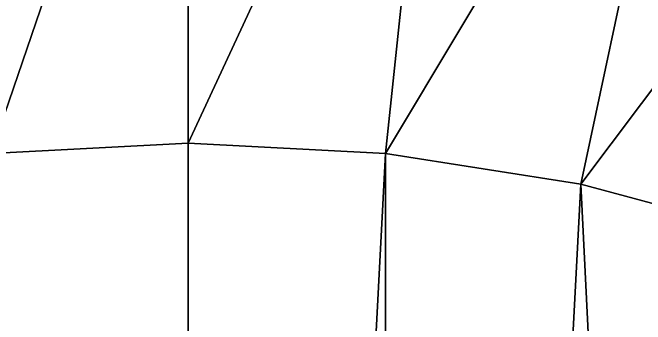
# Model space of a CAD drawing. Extents: x -48.5 to 48.5, y -27 to 68.5.
# Drawn here: x -3.25 to 8.47, y 51.64 to 57.42 of the extents above; entities that cross this region are included whole.
import ezdxf

# ---------------------------------------------------------------- set-up
doc = ezdxf.new("R2010")
doc.units = 0
doc.header["$MEASUREMENT"] = 0
doc.layers.add('STL2DXF', color=7, linetype='Continuous')

msp = doc.modelspace()

# ---------------------------------------------------------------- linework, layer by layer
at = {"layer": 'STL2DXF'}
for points in [[(-3.658, 54.808), (0, 65.5, 75), (-4.756, 65.251, 75)], [(0, 65.5, 75), (-3.658, 54.808), (0, 55)], [(0, 55), (4.756, 65.251, 75), (0, 65.5, 75)], [(4.756, 65.251, 75), (0, 55), (3.658, 54.808)], [(3.658, 54.808), (9.46, 64.506, 75), (4.756, 65.251, 75)], [(9.46, 64.506, 75), (3.658, 54.808), (7.277, 54.235)], [(7.277, 54.235), (14.06, 63.273, 75), (9.46, 64.506, 75)], [(14.06, 63.273, 75), (7.277, 54.235), (10.816, 53.287)], [(-21.943, -16.085, -3), (-15.499, 57.58, -3), (20.572, -16.085, -3)], [(20.572, -16.085, -3), (-15.499, 57.58, -3), (15.499, 57.58, -3)], [(-3.658, 54.808), (0, -15), (0, 55)], [(0, 55), (0, -15), (3.658, 54.808)], [(-3.658, 54.808), (-3.658, -14.808), (0, -15)], [(3.658, 54.808), (0, -15), (3.658, -14.808)], [(3.658, 54.808), (3.658, -14.808), (7.277, 54.235)], [(3.658, -14.808), (10.658, -14.329), (7.277, 54.235)], [(7.277, 54.235), (10.658, -14.329), (10.816, 53.287)]]:
    msp.add_3dface(points, dxfattribs=at)

doc.saveas('drawing.dxf')
